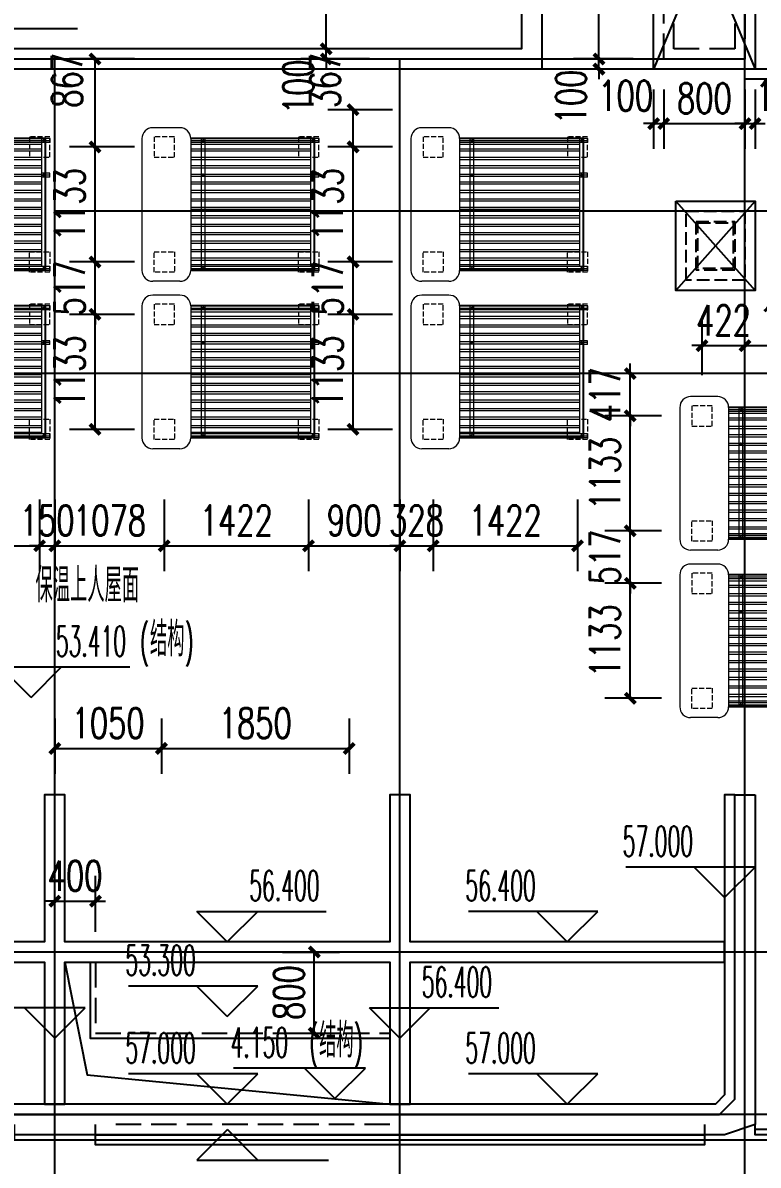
# Model space of a CAD drawing. Extents: x -59851 to 653804, y -249523 to 437614.
# Drawn here: x -14306 to -7061, y -230694 to -219438 of the extents above; entities that cross this region are included whole.
import ezdxf

# ---------------------------------------------------------------- set-up
doc = ezdxf.new("R2010")
doc.units = 0
doc.header["$LTSCALE"] = 1000
doc.header["$MEASUREMENT"] = 0
doc.linetypes.add('DASH', pattern=[0.35, 0.25, -0.1])
for name, color, linetype in [('A-ROOF', 7, 'Continuous'), ('A-外装饰线脚', 7, 'Continuous'), ('A-洞口', 105, 'Continuous'), ('A-烟气道', 105, 'Continuous'), ('A-第三道尺寸线', 105, 'Continuous'), ('DIM_ELEV', 3, 'Continuous'), ('DOTE', 16, 'Continuous'), ('PUB_TEXT', 7, 'Continuous'), ('ys', 154, 'Continuous'), ('太阳能', 252, 'Continuous')]:
    doc.layers.add(name, color=color, linetype=linetype)
doc.styles.add('_TCH_DIM', font='SIMPLEX.shx', dxfattribs={"width": 0.7, "bigfont": 'GBCBIG.shx'})
doc.styles.add('_TCH_DIM_T3', font='SIMPLEX.shx', dxfattribs={"width": 0.705882, "bigfont": 'GBCBIG.shx'})
doc.styles.get("Standard").update_dxf_attribs({"font": 'gbenor.shx', "width": 0.7, "bigfont": 'gbcbig.shx'})
doc.dimstyles.new('_TCH_ARCH&&100', dxfattribs={"dimtxt": 297.5, "dimasz": 100, "dimexe": 250, "dimexo": 300, "dimgap": 100, "dimtad": 1, "dimdec": 0, "dimzin": 0, "dimdsep": 46, "dimtxsty": '_TCH_DIM_T3', "dimblk": 'ARCHTICK', "dimcen": 0.09, "dimclrt": 7, "dimazin": 2, "dimtfac": 1, "dimtdec": 0, "dimtix": 1, "dimtmove": 2, "dimatfit": 3, "dimfxl": 0, "dimtolj": 1, "dimtzin": 0, "dimarcsym": 0})

# ---------------------------------------------------------------- blocks, each defined once
blk = doc.blocks.new('18roof0330')
blk.add_lwpolyline([(-13314, -103102), (-10214, -103102), (-10214, -104502), (-10014, -104502), (-10014, -103102), (-6814, -103102), (-6814, -104502), (-6614, -104502), (-6614, -103102), (-3514, -103102), (-3514, -102902), (-6614, -102902), (-6614, -101452), (-6814, -101452), (-6814, -102902), (-10014, -102902), (-10014, -101452), (-10214, -101452), (-10214, -102902), (-13314, -102902)])
at = {"layer": 'A-ROOF'}
for points in [[(-5514, -82802), (1586, -82802), (1586, -90102), (2686, -90102), (2686, -93402), (-214, -93402), (-214, -94302), (3986, -94302), (3986, -104702), (986, -104702), (986, -104802), (-3214, -104802), (-3214, -104702)], [(-5514, -82852), (1536, -82852), (1536, -90152), (2636, -90152), (2636, -93352), (-264, -93352), (-264, -94352), (3936, -94352), (3936, -104652), (936, -104652), (936, -104752), (-3214, -104752)], [(-5514, -83002), (1386, -83002), (1386, -90302), (2486, -90302), (2486, -93202), (-414, -93202), (-414, -94502), (3786, -94502), (3786, -104502), (786, -104502), (786, -104602), (-3214, -104602)], [(-17814, -90202), (-17814, -90102), (-5314, -90102), (-5314, -94302), (-16014, -94302), (-16014, -97402), (-17814, -97402), (-17814, -93702)], [(-17614, -90302), (-5514, -90302), (-5514, -94102), (-15614, -94102), (-15614, -93902), (-16214, -93902), (-16214, -97202), (-17614, -97202), (-17614, -93702)], [(-3214, -101452), (-3214, -104702), (-3514, -104802), (-13314, -104802), (-13614, -104702), (-13614, -101452), (-13414, -101452), (-13414, -104452), (-13264, -104602), (-3564, -104602), (-3414, -104452), (-3414, -101452), (-3214, -101452)], [(-3414, -101452), (-3514, -101452), (-3514, -104410), (-3605, -104502), (-13222, -104502), (-13314, -104410), (-13314, -101452), (-13414, -101452)], [(-9764, -103102), (-9764, -103852), (-6814, -103852)]]:
    blk.add_lwpolyline(points, dxfattribs=at)
at = {"layer": 'A-ROOF', "linetype": 'DASH'}
blk.add_lwpolyline([(-9714, -103102), (-9714, -103802), (-6814, -103802)], dxfattribs=at)
at = {"layer": 'A-洞口'}
blk.add_lwpolyline([(-10014, -103102), (-9794, -104212), (-6814, -104502)], dxfattribs=at)
at = {"layer": 'A-烟气道'}
blk.add_lwpolyline([(-3994, -95602), (-3214, -95602), (-3214, -96482), (-3994, -96482)], close=True, dxfattribs=at)
for points in [[(-3994, -95602), (-3214, -96482)], [(-3214, -95602), (-3994, -96482)]]:
    blk.add_lwpolyline(points, dxfattribs=at)
at = {"layer": 'A-烟气道', "linetype": 'DASH', "ltscale": 0.5}
for points in [[(-3894, -95702), (-3314, -95702), (-3314, -96382), (-3894, -96382)], [(-3794, -95802), (-3414, -95802), (-3414, -96282), (-3794, -96282)], [(-3779, -95817), (-3429, -95817), (-3429, -96267), (-3779, -96267)]]:
    blk.add_lwpolyline(points, close=True, dxfattribs=at)
at = {"layer": 'DIM_ELEV'}
for p, q in [((-11164, -93902), (-9890, -93902)), ((-10348, -100493), (-10648, -100193)), ((-10648, -100193), (-9374, -100193)), ((-10348, -100493), (-10048, -100193)), ((-3214, -102164), (-4488, -102164)), ((-3514, -102464), (-3814, -102164)), ((-3514, -102464), (-3214, -102164)), ((-8414, -102902), (-8714, -102602)), ((-8714, -102602), (-7440, -102602)), ((-8414, -102902), (-8114, -102602)), ((-4764, -102602), (-6038, -102602)), ((-5064, -102902), (-5364, -102602)), ((-5064, -102902), (-4764, -102602)), ((-8114, -103337), (-9388, -103337)), ((-8414, -103637), (-8714, -103337)), ((-8414, -103637), (-8114, -103337)), ((-9814, -103551), (-11088, -103551)), ((-10114, -103851), (-10414, -103551)), ((-10114, -103851), (-9814, -103551)), ((-6714, -103851), (-7014, -103551)), ((-7014, -103551), (-5740, -103551)), ((-6714, -103851), (-6414, -103551)), ((-8114, -104202), (-9388, -104202)), ((-8414, -104502), (-8714, -104202)), ((-8414, -104502), (-8114, -104202)), ((-4764, -104202), (-6038, -104202)), ((-5064, -104502), (-5364, -104202)), ((-5064, -104502), (-4764, -104202))]:
    blk.add_line(p, q, dxfattribs=at)
at = {"layer": 'PUB_TEXT', "width": 0.7}
blk.add_text('保温上人屋面', height=337.6, dxfattribs=at).set_placement((-10304, -99556))
at = {"layer": 'PUB_TEXT', "style": '_TCH_DIM'}
for s, height, width, p in [('结构', 337.6, 0.7, (-9176, -100088)), ('53.410', 297.5, 0.494118, (-10104, -100088)), ('(', 298, 0.494118, (-9274, -100088)), (')', 298, 0.494118, (-8832, -100088)), ('57.000', 297.5, 0.494118, (-4518, -102059)), ('56.400', 297.5, 0.494118, (-8198, -102497)), ('56.400', 297.5, 0.494118, (-6068, -102497)), ('53.300', 297.5, 0.494118, (-9418, -103232)), ('56.400', 297.5, 0.494118, (-6498, -103446)), ('57.000', 297.5, 0.494118, (-9418, -104097)), ('57.000', 297.5, 0.494118, (-6068, -104097))]:
    blk.add_text(s, height=height, dxfattribs=dict(at, width=width)).set_placement(p)
blk = doc.blocks.new('hexintongroof0330')
blk.add_lwpolyline([(-4214, -151302), (-3214, -151302), (-3214, -153702), (-4214, -153702)], close=True)
at = {"linetype": 'DASH'}
for points in [[(-4114, -151402), (-3314, -151402), (-3314, -153602), (-4114, -153602)], [(-4014, -151502), (-3414, -151502), (-3414, -153502), (-4014, -153502)]]:
    blk.add_lwpolyline(points, close=True, dxfattribs=at)
at = {"layer": 'ys'}
for points in [[(-3214, -151302), (-4214, -153702)], [(-4214, -151302), (-3214, -153702)]]:
    blk.add_lwpolyline(points, dxfattribs=at)
blk = doc.blocks.new('roofzhouxian')
at = {"layer": 'DOTE'}
for p, q in [((-7192, -309503), (-7192, -289795)), ((-7192, -295195), (-49367, -295195)), ((-13992, -309503), (-13992, -295195)), ((-10592, -309503), (-10592, -295195)), ((11694, -295295), (-49367, -295295)), ((11694, -295395), (-7192, -295395)), ((11694, -296695), (-13992, -296695)), ((11694, -298295), (-49367, -298295)), ((11694, -303995), (-49367, -303995)), ((11694, -305595), (-49367, -305595))]:
    blk.add_line(p, q, dxfattribs=at)
blk = doc.blocks.new('A$C325959D2')
at = {"layer": '太阳能', "lineweight": 9}
for p, q in [((1673, 1742), (374, 1742)), ((267, 1368), (267, 1635)), ((1780, 1368), (1780, 1635)), ((1673, 1261), (374, 1261)), ((374, 0), (374, 1261)), ((394, 1261), (394, 0)), ((413, 0), (413, 1261)), ((431, 1261), (431, 78)), ((476, 1261), (476, 78)), ((497, 1261), (497, 78)), ((559, 1261), (559, 78)), ((580, 1261), (580, 78)), ((642, 1261), (642, 78)), ((664, 1261), (664, 78)), ((726, 1261), (726, 78)), ((747, 1261), (747, 78)), ((809, 1261), (809, 78)), ((830, 1261), (830, 78)), ((892, 1261), (892, 78)), ((914, 1261), (914, 78)), ((976, 1261), (976, 78)), ((997, 1261), (997, 78)), ((1059, 1261), (1059, 78)), ((1080, 1261), (1080, 78)), ((1142, 1261), (1142, 78)), ((1164, 1261), (1164, 78)), ((1226, 1261), (1226, 78)), ((1247, 1261), (1247, 78)), ((1301, 1261), (1301, 78)), ((1322, 1261), (1322, 78)), ((1384, 1261), (1384, 78)), ((1406, 1261), (1406, 78)), ((1467, 1261), (1467, 78)), ((1489, 1261), (1489, 78)), ((1551, 1261), (1551, 78)), ((1572, 1261), (1572, 78)), ((1616, 1261), (1616, 78)), ((1634, 0), (1634, 1261)), ((1653, 1261), (1653, 0)), ((1673, 0), (1673, 1261)), ((374, 1156), (1673, 1156)), ((379, 1139), (409, 1139)), ((1297, 1139), (1327, 1139)), ((1668, 1139), (1638, 1139)), ((374, 1120), (1673, 1120)), ((374, 0), (413, 0)), ((379, 59), (409, 59)), ((413, 78), (1673, 78)), ((413, 42), (1673, 42)), ((1292, 0), (1292, 78)), ((1292, 0), (1331, 0)), ((1297, 59), (1327, 59)), ((1312, 0), (1312, 78)), ((1331, 0), (1331, 78)), ((1673, 0), (1634, 0)), ((1668, 59), (1638, 59))]:
    blk.add_line(p, q, dxfattribs=at)
at = {"layer": '太阳能'}
for p, q in [((374, 42), (374, 1261)), ((1673, 42), (1673, 1261)), ((374, 42), (1673, 42))]:
    blk.add_line(p, q, dxfattribs=at)
at = {"layer": '太阳能', "color": 9, "linetype": 'DASH', "lineweight": 9, "ltscale": 0.2}
for points in [[(557, 1422), (357, 1422), (357, 1622), (557, 1622)], [(1490, 1422), (1690, 1422), (1690, 1622), (1490, 1622)], [(557, 0), (357, 0), (357, 200), (557, 200)], [(1490, 0), (1690, 0), (1690, 200), (1490, 200)]]:
    blk.add_lwpolyline(points, close=True, dxfattribs=at)
at = {"layer": '太阳能', "lineweight": 9}
for centre in [(394, 1139), (1312, 1139), (1653, 1139), (394, 59), (1312, 59), (1653, 59)]:
    blk.add_circle(centre, 8.68, dxfattribs=at)
for centre, start, end in [((374, 1635), 90, 180), ((1673, 1635), 360, 90), ((374, 1368), 180, 270), ((1673, 1368), 270, 360)]:
    blk.add_arc(centre, 107, start, end, dxfattribs=at)
blk = doc.blocks.new('_ArchTick')
at = {"color": 0, "linetype": 'ByBlock', "const_width": 0.4}
blk.add_lwpolyline([(-0.5, -0.5), (0.5, 0.5)], dxfattribs=at)
blk = doc.blocks.new('*D1082')
at = {"layer": 'A-第三道尺寸线', "color": 0, "lineweight": -2, "transparency": 16777216}
for p, q in [((-13206, -219794), (-13845, -219794)), ((-13595, -220661), (-13595, -219794)), ((-13206, -220661), (-13845, -220661))]:
    blk.add_line(p, q, dxfattribs=at)
at = {"layer": 'Defpoints', "color": 0, "transparency": 16777216}
for p in [(-13595, -219794), (-12906, -219794), (-12906, -220661)]:
    blk.add_point(p, dxfattribs=at)
at = {"layer": 'A-第三道尺寸线', "color": 0, "lineweight": -2, "transparency": 16777216, "xscale": 100, "yscale": 100, "zscale": 100}
for p, rotation in [((-13595, -219794), 90), ((-13595, -220661), 270)]:
    blk.add_blockref('_ArchTick', p, dxfattribs=dict(at, rotation=rotation))
at = {"layer": 'A-第三道尺寸线', "color": 7, "transparency": 16777216, "insert": (-13870, -220005), "char_height": 297.5, "attachment_point": 5, "rotation": 90, "style": '_TCH_DIM_T3'}
blk.add_mtext('\\A1;867', dxfattribs=at)
blk = doc.blocks.new('*D1083')
at = {"layer": 'A-第三道尺寸线', "color": 0, "lineweight": -2, "transparency": 16777216}
for p, q in [((-13206, -220661), (-13845, -220661)), ((-13595, -221794), (-13595, -220661)), ((-13206, -221794), (-13845, -221794))]:
    blk.add_line(p, q, dxfattribs=at)
at = {"layer": 'Defpoints', "color": 0, "transparency": 16777216}
for p in [(-13595, -220661), (-12906, -220661), (-12906, -221794)]:
    blk.add_point(p, dxfattribs=at)
at = {"layer": 'A-第三道尺寸线', "color": 0, "lineweight": -2, "transparency": 16777216, "xscale": 100, "yscale": 100, "zscale": 100}
for p, rotation in [((-13595, -220661), 90), ((-13595, -221794), 270)]:
    blk.add_blockref('_ArchTick', p, dxfattribs=dict(at, rotation=rotation))
at = {"layer": 'A-第三道尺寸线', "color": 7, "transparency": 16777216, "insert": (-13844, -221228), "char_height": 297.5, "attachment_point": 5, "rotation": 90, "style": '_TCH_DIM_T3'}
blk.add_mtext('\\A1;1133', dxfattribs=at)
blk = doc.blocks.new('*D1084')
at = {"layer": 'A-第三道尺寸线', "color": 0, "lineweight": -2, "transparency": 16777216}
for p, q in [((-13595, -221794), (-13595, -221694)), ((-13206, -221794), (-13845, -221794)), ((-13595, -222311), (-13595, -221794)), ((-13206, -222311), (-13845, -222311)), ((-13595, -222311), (-13595, -222411))]:
    blk.add_line(p, q, dxfattribs=at)
at = {"layer": 'Defpoints', "color": 0, "transparency": 16777216}
for p in [(-13595, -221794), (-12906, -221794), (-12906, -222311)]:
    blk.add_point(p, dxfattribs=at)
at = {"layer": 'A-第三道尺寸线', "color": 0, "lineweight": -2, "transparency": 16777216, "xscale": 100, "yscale": 100, "zscale": 100}
for p, rotation in [((-13595, -221794), 270), ((-13595, -222311), 90)]:
    blk.add_blockref('_ArchTick', p, dxfattribs=dict(at, rotation=rotation))
at = {"layer": 'A-第三道尺寸线', "color": 7, "transparency": 16777216, "insert": (-13844, -222053), "char_height": 297.5, "attachment_point": 5, "rotation": 90, "style": '_TCH_DIM_T3'}
blk.add_mtext('\\A1;517', dxfattribs=at)
blk = doc.blocks.new('*D1085')
at = {"layer": 'A-第三道尺寸线', "color": 0, "lineweight": -2, "transparency": 16777216}
for p, q in [((-13206, -222311), (-13845, -222311)), ((-13595, -223444), (-13595, -222311)), ((-13206, -223444), (-13845, -223444))]:
    blk.add_line(p, q, dxfattribs=at)
at = {"layer": 'Defpoints', "color": 0, "transparency": 16777216}
for p in [(-13595, -222311), (-12906, -222311), (-12906, -223444)]:
    blk.add_point(p, dxfattribs=at)
at = {"layer": 'A-第三道尺寸线', "color": 0, "lineweight": -2, "transparency": 16777216, "xscale": 100, "yscale": 100, "zscale": 100}
for p, rotation in [((-13595, -222311), 90), ((-13595, -223444), 270)]:
    blk.add_blockref('_ArchTick', p, dxfattribs=dict(at, rotation=rotation))
at = {"layer": 'A-第三道尺寸线', "color": 7, "transparency": 16777216, "insert": (-13844, -222878), "char_height": 297.5, "attachment_point": 5, "rotation": 90, "style": '_TCH_DIM_T3'}
blk.add_mtext('\\A1;1133', dxfattribs=at)
blk = doc.blocks.new('*D1086')
at = {"layer": 'A-第三道尺寸线', "color": 0, "lineweight": -2, "transparency": 16777216}
for p, q in [((-10263, -224136), (-10263, -224841)), ((-8841, -224136), (-8841, -224841)), ((-10263, -224591), (-8841, -224591))]:
    blk.add_line(p, q, dxfattribs=at)
at = {"layer": 'Defpoints', "color": 0, "transparency": 16777216}
for p in [(-10263, -223836), (-8841, -223836), (-8841, -224591)]:
    blk.add_point(p, dxfattribs=at)
at = {"layer": 'A-第三道尺寸线', "color": 0, "lineweight": -2, "transparency": 16777216, "xscale": 100, "yscale": 100, "zscale": 100, "rotation": 180}
blk.add_blockref('_ArchTick', (-10263, -224591), dxfattribs=at)
at = {"layer": 'A-第三道尺寸线', "color": 0, "lineweight": -2, "transparency": 16777216, "xscale": 100, "yscale": 100, "zscale": 100}
blk.add_blockref('_ArchTick', (-8841, -224591), dxfattribs=at)
at = {"layer": 'A-第三道尺寸线', "color": 7, "transparency": 16777216, "insert": (-9552, -224342), "char_height": 297.5, "attachment_point": 5, "style": '_TCH_DIM_T3'}
blk.add_mtext('\\A1;1422', dxfattribs=at)
blk = doc.blocks.new('*D1087')
at = {"layer": 'A-第三道尺寸线', "color": 0, "lineweight": -2, "transparency": 16777216}
for p, q in [((-10591, -224136), (-10591, -224841)), ((-10263, -224136), (-10263, -224841)), ((-10591, -224591), (-10691, -224591)), ((-10591, -224591), (-10263, -224591)), ((-10263, -224591), (-10163, -224591))]:
    blk.add_line(p, q, dxfattribs=at)
at = {"layer": 'Defpoints', "color": 0, "transparency": 16777216}
for p in [(-10591, -223836), (-10263, -223836), (-10263, -224591)]:
    blk.add_point(p, dxfattribs=at)
at = {"layer": 'A-第三道尺寸线', "color": 0, "lineweight": -2, "transparency": 16777216, "xscale": 100, "yscale": 100, "zscale": 100}
blk.add_blockref('_ArchTick', (-10591, -224591), dxfattribs=at)
at = {"layer": 'A-第三道尺寸线', "color": 0, "lineweight": -2, "transparency": 16777216, "xscale": 100, "yscale": 100, "zscale": 100, "rotation": 180}
blk.add_blockref('_ArchTick', (-10263, -224591), dxfattribs=at)
at = {"layer": 'A-第三道尺寸线', "color": 7, "transparency": 16777216, "insert": (-10427, -224342), "char_height": 297.5, "attachment_point": 5, "style": '_TCH_DIM_T3'}
blk.add_mtext('\\A1;328', dxfattribs=at)
blk = doc.blocks.new('*D1088')
at = {"layer": 'A-第三道尺寸线', "color": 0, "lineweight": -2, "transparency": 16777216}
for p, q in [((-11491, -224136), (-11491, -224841)), ((-10591, -224136), (-10591, -224841)), ((-11491, -224591), (-10591, -224591))]:
    blk.add_line(p, q, dxfattribs=at)
at = {"layer": 'Defpoints', "color": 0, "transparency": 16777216}
for p in [(-11491, -223836), (-10591, -223836), (-10591, -224591)]:
    blk.add_point(p, dxfattribs=at)
at = {"layer": 'A-第三道尺寸线', "color": 0, "lineweight": -2, "transparency": 16777216, "xscale": 100, "yscale": 100, "zscale": 100, "rotation": 180}
blk.add_blockref('_ArchTick', (-11491, -224591), dxfattribs=at)
at = {"layer": 'A-第三道尺寸线', "color": 0, "lineweight": -2, "transparency": 16777216, "xscale": 100, "yscale": 100, "zscale": 100}
blk.add_blockref('_ArchTick', (-10591, -224591), dxfattribs=at)
at = {"layer": 'A-第三道尺寸线', "color": 7, "transparency": 16777216, "insert": (-11041, -224342), "char_height": 297.5, "attachment_point": 5, "style": '_TCH_DIM_T3'}
blk.add_mtext('\\A1;900', dxfattribs=at)
blk = doc.blocks.new('*D1089')
at = {"layer": 'A-第三道尺寸线', "color": 0, "lineweight": -2, "transparency": 16777216}
for p, q in [((-12913, -224136), (-12913, -224841)), ((-11491, -224136), (-11491, -224841)), ((-12913, -224591), (-11491, -224591))]:
    blk.add_line(p, q, dxfattribs=at)
at = {"layer": 'Defpoints', "color": 0, "transparency": 16777216}
for p in [(-12913, -223836), (-11491, -223836), (-11491, -224591)]:
    blk.add_point(p, dxfattribs=at)
at = {"layer": 'A-第三道尺寸线', "color": 0, "lineweight": -2, "transparency": 16777216, "xscale": 100, "yscale": 100, "zscale": 100, "rotation": 180}
blk.add_blockref('_ArchTick', (-12913, -224591), dxfattribs=at)
at = {"layer": 'A-第三道尺寸线', "color": 0, "lineweight": -2, "transparency": 16777216, "xscale": 100, "yscale": 100, "zscale": 100}
blk.add_blockref('_ArchTick', (-11491, -224591), dxfattribs=at)
at = {"layer": 'A-第三道尺寸线', "color": 7, "transparency": 16777216, "insert": (-12202, -224342), "char_height": 297.5, "attachment_point": 5, "style": '_TCH_DIM_T3'}
blk.add_mtext('\\A1;1422', dxfattribs=at)
blk = doc.blocks.new('*D1090')
at = {"layer": 'A-第三道尺寸线', "color": 0, "lineweight": -2, "transparency": 16777216}
for p, q in [((-13991, -224136), (-13991, -224841)), ((-12913, -224136), (-12913, -224841)), ((-13991, -224591), (-12913, -224591))]:
    blk.add_line(p, q, dxfattribs=at)
at = {"layer": 'Defpoints', "color": 0, "transparency": 16777216}
for p in [(-13991, -223836), (-12913, -223836), (-12913, -224591)]:
    blk.add_point(p, dxfattribs=at)
at = {"layer": 'A-第三道尺寸线', "color": 0, "lineweight": -2, "transparency": 16777216, "xscale": 100, "yscale": 100, "zscale": 100, "rotation": 180}
blk.add_blockref('_ArchTick', (-13991, -224591), dxfattribs=at)
at = {"layer": 'A-第三道尺寸线', "color": 0, "lineweight": -2, "transparency": 16777216, "xscale": 100, "yscale": 100, "zscale": 100}
blk.add_blockref('_ArchTick', (-12913, -224591), dxfattribs=at)
at = {"layer": 'A-第三道尺寸线', "color": 7, "transparency": 16777216, "insert": (-13452, -224342), "char_height": 297.5, "attachment_point": 5, "style": '_TCH_DIM_T3'}
blk.add_mtext('\\A1;1078', dxfattribs=at)
blk = doc.blocks.new('*D1091')
at = {"layer": 'A-第三道尺寸线', "color": 0, "lineweight": -2, "transparency": 16777216}
for p, q in [((-14141, -224136), (-14141, -224841)), ((-13991, -224136), (-13991, -224841)), ((-14141, -224591), (-14241, -224591)), ((-14141, -224591), (-13991, -224591)), ((-13991, -224591), (-13891, -224591))]:
    blk.add_line(p, q, dxfattribs=at)
at = {"layer": 'Defpoints', "color": 0, "transparency": 16777216}
for p in [(-14141, -223836), (-13991, -223836), (-13991, -224591)]:
    blk.add_point(p, dxfattribs=at)
at = {"layer": 'A-第三道尺寸线', "color": 0, "lineweight": -2, "transparency": 16777216, "xscale": 100, "yscale": 100, "zscale": 100}
blk.add_blockref('_ArchTick', (-14141, -224591), dxfattribs=at)
at = {"layer": 'A-第三道尺寸线', "color": 0, "lineweight": -2, "transparency": 16777216, "xscale": 100, "yscale": 100, "zscale": 100, "rotation": 180}
blk.add_blockref('_ArchTick', (-13991, -224591), dxfattribs=at)
at = {"layer": 'A-第三道尺寸线', "color": 7, "transparency": 16777216, "insert": (-14066, -224342), "char_height": 297.5, "attachment_point": 5, "style": '_TCH_DIM_T3'}
blk.add_mtext('\\A1;150', dxfattribs=at)
blk = doc.blocks.new('*D1092')
at = {"layer": 'A-第三道尺寸线', "color": 0, "lineweight": -2, "transparency": 16777216}
for p, q in [((-15563, -224136), (-15563, -224841)), ((-14141, -224136), (-14141, -224841)), ((-15563, -224591), (-14141, -224591))]:
    blk.add_line(p, q, dxfattribs=at)
at = {"layer": 'Defpoints', "color": 0, "transparency": 16777216}
for p in [(-15563, -223836), (-14141, -223836), (-14141, -224591)]:
    blk.add_point(p, dxfattribs=at)
at = {"layer": 'A-第三道尺寸线', "color": 0, "lineweight": -2, "transparency": 16777216, "xscale": 100, "yscale": 100, "zscale": 100, "rotation": 180}
blk.add_blockref('_ArchTick', (-15563, -224591), dxfattribs=at)
at = {"layer": 'A-第三道尺寸线', "color": 0, "lineweight": -2, "transparency": 16777216, "xscale": 100, "yscale": 100, "zscale": 100}
blk.add_blockref('_ArchTick', (-14141, -224591), dxfattribs=at)
at = {"layer": 'A-第三道尺寸线', "color": 7, "transparency": 16777216, "insert": (-14852, -224342), "char_height": 297.5, "attachment_point": 5, "style": '_TCH_DIM_T3'}
blk.add_mtext('\\A1;1422', dxfattribs=at)
blk = doc.blocks.new('*D1095')
at = {"layer": 'A-第三道尺寸线', "color": 0, "lineweight": -2, "transparency": 16777216}
for p, q in [((-10663, -220294), (-11302, -220294)), ((-11052, -220661), (-11052, -220294)), ((-10663, -220661), (-11302, -220661))]:
    blk.add_line(p, q, dxfattribs=at)
at = {"layer": 'Defpoints', "color": 0, "transparency": 16777216}
for p in [(-11052, -220294), (-10363, -220294), (-10363, -220661)]:
    blk.add_point(p, dxfattribs=at)
at = {"layer": 'A-第三道尺寸线', "color": 0, "lineweight": -2, "transparency": 16777216, "xscale": 100, "yscale": 100, "zscale": 100}
for p, rotation in [((-11052, -220294), 90), ((-11052, -220661), 270)]:
    blk.add_blockref('_ArchTick', p, dxfattribs=dict(at, rotation=rotation))
at = {"layer": 'A-第三道尺寸线', "color": 7, "transparency": 16777216, "insert": (-11327, -220005), "char_height": 297.5, "attachment_point": 5, "rotation": 90, "style": '_TCH_DIM_T3'}
blk.add_mtext('\\A1;367', dxfattribs=at)
blk = doc.blocks.new('*D1096')
at = {"layer": 'A-第三道尺寸线', "color": 0, "lineweight": -2, "transparency": 16777216}
for p, q in [((-10663, -220661), (-11302, -220661)), ((-11052, -221794), (-11052, -220661)), ((-10663, -221794), (-11302, -221794))]:
    blk.add_line(p, q, dxfattribs=at)
at = {"layer": 'Defpoints', "color": 0, "transparency": 16777216}
for p in [(-11052, -220661), (-10363, -220661), (-10363, -221794)]:
    blk.add_point(p, dxfattribs=at)
at = {"layer": 'A-第三道尺寸线', "color": 0, "lineweight": -2, "transparency": 16777216, "xscale": 100, "yscale": 100, "zscale": 100}
for p, rotation in [((-11052, -220661), 90), ((-11052, -221794), 270)]:
    blk.add_blockref('_ArchTick', p, dxfattribs=dict(at, rotation=rotation))
at = {"layer": 'A-第三道尺寸线', "color": 7, "transparency": 16777216, "insert": (-11301, -221228), "char_height": 297.5, "attachment_point": 5, "rotation": 90, "style": '_TCH_DIM_T3'}
blk.add_mtext('\\A1;1133', dxfattribs=at)
blk = doc.blocks.new('*D1097')
at = {"layer": 'A-第三道尺寸线', "color": 0, "lineweight": -2, "transparency": 16777216}
for p, q in [((-11052, -221794), (-11052, -221694)), ((-10663, -221794), (-11302, -221794)), ((-11052, -222311), (-11052, -221794)), ((-10663, -222311), (-11302, -222311)), ((-11052, -222311), (-11052, -222411))]:
    blk.add_line(p, q, dxfattribs=at)
at = {"layer": 'Defpoints', "color": 0, "transparency": 16777216}
for p in [(-11052, -221794), (-10363, -221794), (-10363, -222311)]:
    blk.add_point(p, dxfattribs=at)
at = {"layer": 'A-第三道尺寸线', "color": 0, "lineweight": -2, "transparency": 16777216, "xscale": 100, "yscale": 100, "zscale": 100}
for p, rotation in [((-11052, -221794), 270), ((-11052, -222311), 90)]:
    blk.add_blockref('_ArchTick', p, dxfattribs=dict(at, rotation=rotation))
at = {"layer": 'A-第三道尺寸线', "color": 7, "transparency": 16777216, "insert": (-11301, -222053), "char_height": 297.5, "attachment_point": 5, "rotation": 90, "style": '_TCH_DIM_T3'}
blk.add_mtext('\\A1;517', dxfattribs=at)
blk = doc.blocks.new('*D1098')
at = {"layer": 'A-第三道尺寸线', "color": 0, "lineweight": -2, "transparency": 16777216}
for p, q in [((-10663, -222311), (-11302, -222311)), ((-11052, -223444), (-11052, -222311)), ((-10663, -223444), (-11302, -223444))]:
    blk.add_line(p, q, dxfattribs=at)
at = {"layer": 'Defpoints', "color": 0, "transparency": 16777216}
for p in [(-11052, -222311), (-10363, -222311), (-10363, -223444)]:
    blk.add_point(p, dxfattribs=at)
at = {"layer": 'A-第三道尺寸线', "color": 0, "lineweight": -2, "transparency": 16777216, "xscale": 100, "yscale": 100, "zscale": 100}
for p, rotation in [((-11052, -222311), 90), ((-11052, -223444), 270)]:
    blk.add_blockref('_ArchTick', p, dxfattribs=dict(at, rotation=rotation))
at = {"layer": 'A-第三道尺寸线', "color": 7, "transparency": 16777216, "insert": (-11301, -222878), "char_height": 297.5, "attachment_point": 5, "rotation": 90, "style": '_TCH_DIM_T3'}
blk.add_mtext('\\A1;1133', dxfattribs=at)
blk = doc.blocks.new('*D1099')
at = {"layer": 'A-第三道尺寸线', "color": 0, "lineweight": -2, "transparency": 16777216}
for p, q in [((-8013, -224961), (-8571, -224961)), ((-8321, -226094), (-8321, -224961)), ((-8013, -226094), (-8571, -226094))]:
    blk.add_line(p, q, dxfattribs=at)
at = {"layer": 'Defpoints', "color": 0, "transparency": 16777216}
for p in [(-8321, -224961), (-7713, -224961), (-7713, -226094)]:
    blk.add_point(p, dxfattribs=at)
at = {"layer": 'A-第三道尺寸线', "color": 0, "lineweight": -2, "transparency": 16777216, "xscale": 100, "yscale": 100, "zscale": 100}
for p, rotation in [((-8321, -224961), 90), ((-8321, -226094), 270)]:
    blk.add_blockref('_ArchTick', p, dxfattribs=dict(at, rotation=rotation))
at = {"layer": 'A-第三道尺寸线', "color": 7, "transparency": 16777216, "insert": (-8570, -225528), "char_height": 297.5, "attachment_point": 5, "rotation": 90, "style": '_TCH_DIM_T3'}
blk.add_mtext('\\A1;1133', dxfattribs=at)
blk = doc.blocks.new('*D1100')
at = {"layer": 'A-第三道尺寸线', "color": 0, "lineweight": -2, "transparency": 16777216}
for p, q in [((-8013, -224444), (-8571, -224444)), ((-8321, -224444), (-8321, -224344)), ((-8321, -224961), (-8321, -224444)), ((-8013, -224961), (-8571, -224961)), ((-8321, -224961), (-8321, -225061))]:
    blk.add_line(p, q, dxfattribs=at)
at = {"layer": 'Defpoints', "color": 0, "transparency": 16777216}
for p in [(-8321, -224444), (-7713, -224444), (-7713, -224961)]:
    blk.add_point(p, dxfattribs=at)
at = {"layer": 'A-第三道尺寸线', "color": 0, "lineweight": -2, "transparency": 16777216, "xscale": 100, "yscale": 100, "zscale": 100}
for p, rotation in [((-8321, -224444), 270), ((-8321, -224961), 90)]:
    blk.add_blockref('_ArchTick', p, dxfattribs=dict(at, rotation=rotation))
at = {"layer": 'A-第三道尺寸线', "color": 7, "transparency": 16777216, "insert": (-8570, -224703), "char_height": 297.5, "attachment_point": 5, "rotation": 90, "style": '_TCH_DIM_T3'}
blk.add_mtext('\\A1;517', dxfattribs=at)
blk = doc.blocks.new('*D1101')
at = {"layer": 'A-第三道尺寸线', "color": 0, "lineweight": -2, "transparency": 16777216}
for p, q in [((-8013, -223311), (-8571, -223311)), ((-8321, -224444), (-8321, -223311)), ((-8013, -224444), (-8571, -224444))]:
    blk.add_line(p, q, dxfattribs=at)
at = {"layer": 'Defpoints', "color": 0, "transparency": 16777216}
for p in [(-8321, -223311), (-7713, -223311), (-7713, -224444)]:
    blk.add_point(p, dxfattribs=at)
at = {"layer": 'A-第三道尺寸线', "color": 0, "lineweight": -2, "transparency": 16777216, "xscale": 100, "yscale": 100, "zscale": 100}
for p, rotation in [((-8321, -223311), 90), ((-8321, -224444), 270)]:
    blk.add_blockref('_ArchTick', p, dxfattribs=dict(at, rotation=rotation))
at = {"layer": 'A-第三道尺寸线', "color": 7, "transparency": 16777216, "insert": (-8570, -223878), "char_height": 297.5, "attachment_point": 5, "rotation": 90, "style": '_TCH_DIM_T3'}
blk.add_mtext('\\A1;1133', dxfattribs=at)
blk = doc.blocks.new('*D1102')
at = {"layer": 'A-第三道尺寸线', "color": 0, "lineweight": -2, "transparency": 16777216}
for p, q in [((-8321, -222894), (-8321, -222794)), ((-8013, -222894), (-8571, -222894)), ((-8321, -223311), (-8321, -222894)), ((-8013, -223311), (-8571, -223311)), ((-8321, -223311), (-8321, -223411))]:
    blk.add_line(p, q, dxfattribs=at)
at = {"layer": 'Defpoints', "color": 0, "transparency": 16777216}
for p in [(-8321, -222894), (-7713, -222894), (-7713, -223311)]:
    blk.add_point(p, dxfattribs=at)
at = {"layer": 'A-第三道尺寸线', "color": 0, "lineweight": -2, "transparency": 16777216, "xscale": 100, "yscale": 100, "zscale": 100}
for p, rotation in [((-8321, -222894), 270), ((-8321, -223311), 90)]:
    blk.add_blockref('_ArchTick', p, dxfattribs=dict(at, rotation=rotation))
at = {"layer": 'A-第三道尺寸线', "color": 7, "transparency": 16777216, "insert": (-8570, -223103), "char_height": 297.5, "attachment_point": 5, "rotation": 90, "style": '_TCH_DIM_T3'}
blk.add_mtext('\\A1;417', dxfattribs=at)
blk = doc.blocks.new('*D1103')
at = {"layer": 'A-第三道尺寸线', "color": 0, "lineweight": -2, "transparency": 16777216}
for p, q in [((-7613, -222911), (-7613, -222369)), ((-7191, -222911), (-7191, -222369)), ((-7613, -222619), (-7713, -222619)), ((-7613, -222619), (-7191, -222619)), ((-7191, -222619), (-7091, -222619))]:
    blk.add_line(p, q, dxfattribs=at)
at = {"layer": 'Defpoints', "color": 0, "transparency": 16777216}
for p in [(-7191, -222619), (-7613, -223211), (-7191, -223211)]:
    blk.add_point(p, dxfattribs=at)
at = {"layer": 'A-第三道尺寸线', "color": 0, "lineweight": -2, "transparency": 16777216, "xscale": 100, "yscale": 100, "zscale": 100}
blk.add_blockref('_ArchTick', (-7613, -222619), dxfattribs=at)
at = {"layer": 'A-第三道尺寸线', "color": 0, "lineweight": -2, "transparency": 16777216, "xscale": 100, "yscale": 100, "zscale": 100, "rotation": 180}
blk.add_blockref('_ArchTick', (-7191, -222619), dxfattribs=at)
at = {"layer": 'A-第三道尺寸线', "color": 7, "transparency": 16777216, "insert": (-7402, -222370), "char_height": 297.5, "attachment_point": 5, "style": '_TCH_DIM_T3'}
blk.add_mtext('\\A1;422', dxfattribs=at)
blk = doc.blocks.new('*D1104')
at = {"layer": 'A-第三道尺寸线', "color": 0, "lineweight": -2, "transparency": 16777216}
for p, q in [((-7191, -222911), (-7191, -222369)), ((-6191, -222911), (-6191, -222369)), ((-7191, -222619), (-6191, -222619))]:
    blk.add_line(p, q, dxfattribs=at)
at = {"layer": 'Defpoints', "color": 0, "transparency": 16777216}
for p in [(-6191, -222619), (-7191, -223211), (-6191, -223211)]:
    blk.add_point(p, dxfattribs=at)
at = {"layer": 'A-第三道尺寸线', "color": 0, "lineweight": -2, "transparency": 16777216, "xscale": 100, "yscale": 100, "zscale": 100, "rotation": 180}
blk.add_blockref('_ArchTick', (-7191, -222619), dxfattribs=at)
at = {"layer": 'A-第三道尺寸线', "color": 0, "lineweight": -2, "transparency": 16777216, "xscale": 100, "yscale": 100, "zscale": 100}
blk.add_blockref('_ArchTick', (-6191, -222619), dxfattribs=at)
at = {"layer": 'A-第三道尺寸线', "color": 7, "transparency": 16777216, "insert": (-6691, -222370), "char_height": 297.5, "attachment_point": 5, "style": '_TCH_DIM_T3'}
blk.add_mtext('\\A1;1000', dxfattribs=at)
blk = doc.blocks.new('*D1273')
at = {"layer": 'A-第三道尺寸线', "color": 0, "lineweight": -2, "transparency": 16777216}
for p, q in [((-11317, -219694), (-11317, -219594)), ((-10891, -219694), (-11567, -219694)), ((-11317, -219794), (-11317, -219694)), ((-10891, -219794), (-11567, -219794)), ((-11317, -219794), (-11317, -219894))]:
    blk.add_line(p, q, dxfattribs=at)
at = {"layer": 'Defpoints', "color": 0, "transparency": 16777216}
for p in [(-11317, -219694), (-10591, -219694), (-10591, -219794)]:
    blk.add_point(p, dxfattribs=at)
at = {"layer": 'A-第三道尺寸线', "color": 0, "lineweight": -2, "transparency": 16777216, "xscale": 100, "yscale": 100, "zscale": 100}
for p, rotation in [((-11317, -219694), 270), ((-11317, -219794), 90)]:
    blk.add_blockref('_ArchTick', p, dxfattribs=dict(at, rotation=rotation))
at = {"layer": 'A-第三道尺寸线', "color": 7, "transparency": 16777216, "insert": (-11592, -220069), "char_height": 297.5, "attachment_point": 5, "rotation": 90, "style": '_TCH_DIM_T3'}
blk.add_mtext('\\A1;100', dxfattribs=at)
blk = doc.blocks.new('*D1274')
at = {"layer": 'A-第三道尺寸线', "color": 0, "lineweight": -2, "transparency": 16777216}
for p, q in [((-10891, -215894), (-11567, -215894)), ((-11317, -219694), (-11317, -215894)), ((-10891, -219694), (-11567, -219694))]:
    blk.add_line(p, q, dxfattribs=at)
at = {"layer": 'Defpoints', "color": 0, "transparency": 16777216}
for p in [(-11317, -215894), (-10591, -215894), (-10591, -219694)]:
    blk.add_point(p, dxfattribs=at)
at = {"layer": 'A-第三道尺寸线', "color": 0, "lineweight": -2, "transparency": 16777216, "xscale": 100, "yscale": 100, "zscale": 100}
for p, rotation in [((-11317, -215894), 90), ((-11317, -219694), 270)]:
    blk.add_blockref('_ArchTick', p, dxfattribs=dict(at, rotation=rotation))
at = {"layer": 'A-第三道尺寸线', "color": 7, "transparency": 16777216, "insert": (-11566, -217794), "char_height": 297.5, "attachment_point": 5, "rotation": 90, "style": '_TCH_DIM_T3'}
blk.add_mtext('\\A1;3800', dxfattribs=at)
blk = doc.blocks.new('*D1298')
at = {"layer": 'A-第三道尺寸线', "color": 0, "lineweight": -2, "transparency": 16777216}
for p, q in [((-13991, -228394), (-13991, -227843)), ((-13591, -228394), (-13591, -227843)), ((-13991, -228093), (-14091, -228093)), ((-13991, -228093), (-13591, -228093)), ((-13591, -228093), (-13491, -228093))]:
    blk.add_line(p, q, dxfattribs=at)
at = {"layer": 'Defpoints', "color": 0, "transparency": 16777216}
for p in [(-13591, -228093), (-13991, -228694), (-13591, -228694)]:
    blk.add_point(p, dxfattribs=at)
at = {"layer": 'A-第三道尺寸线', "color": 0, "lineweight": -2, "transparency": 16777216, "xscale": 100, "yscale": 100, "zscale": 100}
blk.add_blockref('_ArchTick', (-13991, -228093), dxfattribs=at)
at = {"layer": 'A-第三道尺寸线', "color": 0, "lineweight": -2, "transparency": 16777216, "xscale": 100, "yscale": 100, "zscale": 100, "rotation": 180}
blk.add_blockref('_ArchTick', (-13591, -228093), dxfattribs=at)
at = {"layer": 'A-第三道尺寸线', "color": 7, "transparency": 16777216, "insert": (-13791, -227844), "char_height": 297.5, "attachment_point": 5, "style": '_TCH_DIM_T3'}
blk.add_mtext('\\A1;400', dxfattribs=at)
blk = doc.blocks.new('*D1299')
at = {"layer": 'A-第三道尺寸线', "color": 0, "lineweight": -2, "transparency": 16777216}
for p, q in [((-11749, -228594), (-11185, -228594)), ((-11435, -229394), (-11435, -228594)), ((-11749, -229394), (-11185, -229394))]:
    blk.add_line(p, q, dxfattribs=at)
at = {"layer": 'Defpoints', "color": 0, "transparency": 16777216}
for p in [(-12049, -228594), (-11435, -228594), (-12049, -229394)]:
    blk.add_point(p, dxfattribs=at)
at = {"layer": 'A-第三道尺寸线', "color": 0, "lineweight": -2, "transparency": 16777216, "xscale": 100, "yscale": 100, "zscale": 100}
for p, rotation in [((-11435, -228594), 90), ((-11435, -229394), 270)]:
    blk.add_blockref('_ArchTick', p, dxfattribs=dict(at, rotation=rotation))
at = {"layer": 'A-第三道尺寸线', "color": 7, "transparency": 16777216, "insert": (-11684, -228994), "char_height": 297.5, "attachment_point": 5, "rotation": 90, "style": '_TCH_DIM_T3'}
blk.add_mtext('\\A1;800', dxfattribs=at)
blk = doc.blocks.new('*D1490')
at = {"layer": 'A-第三道尺寸线', "color": 0, "lineweight": -2, "transparency": 16777216}
for p, q in [((-8291, -217594), (-8880, -217594)), ((-8630, -219794), (-8630, -217594)), ((-8291, -219794), (-8880, -219794))]:
    blk.add_line(p, q, dxfattribs=at)
at = {"layer": 'Defpoints', "color": 0, "transparency": 16777216}
for p in [(-8630, -217594), (-7991, -217594), (-7991, -219794)]:
    blk.add_point(p, dxfattribs=at)
at = {"layer": 'A-第三道尺寸线', "color": 0, "lineweight": -2, "transparency": 16777216, "xscale": 100, "yscale": 100, "zscale": 100}
for p, rotation in [((-8630, -217594), 90), ((-8630, -219794), 270)]:
    blk.add_blockref('_ArchTick', p, dxfattribs=dict(at, rotation=rotation))
at = {"layer": 'A-第三道尺寸线', "color": 7, "transparency": 16777216, "insert": (-8879, -218694), "char_height": 297.5, "attachment_point": 5, "rotation": 90, "style": '_TCH_DIM_T3'}
blk.add_mtext('\\A1;2200', dxfattribs=at)
blk = doc.blocks.new('*D1491')
at = {"layer": 'A-第三道尺寸线', "color": 0, "lineweight": -2, "transparency": 16777216}
for p, q in [((-8630, -219794), (-8630, -219694)), ((-8291, -219794), (-8880, -219794)), ((-8630, -219894), (-8630, -219794)), ((-8291, -219894), (-8880, -219894)), ((-8630, -219894), (-8630, -219994))]:
    blk.add_line(p, q, dxfattribs=at)
at = {"layer": 'Defpoints', "color": 0, "transparency": 16777216}
for p in [(-8630, -219794), (-7991, -219794), (-7991, -219894)]:
    blk.add_point(p, dxfattribs=at)
at = {"layer": 'A-第三道尺寸线', "color": 0, "lineweight": -2, "transparency": 16777216, "xscale": 100, "yscale": 100, "zscale": 100}
for p, rotation in [((-8630, -219794), 270), ((-8630, -219894), 90)]:
    blk.add_blockref('_ArchTick', p, dxfattribs=dict(at, rotation=rotation))
at = {"layer": 'A-第三道尺寸线', "color": 7, "transparency": 16777216, "insert": (-8905, -220169), "char_height": 297.5, "attachment_point": 5, "rotation": 90, "style": '_TCH_DIM_T3'}
blk.add_mtext('\\A1;100', dxfattribs=at)
blk = doc.blocks.new('*D1492')
at = {"layer": 'A-第三道尺寸线', "color": 0, "lineweight": -2, "transparency": 16777216}
for p, q in [((-8091, -220094), (-8091, -220681)), ((-7991, -220094), (-7991, -220681)), ((-8091, -220431), (-8191, -220431)), ((-8091, -220431), (-7991, -220431)), ((-7991, -220431), (-7891, -220431))]:
    blk.add_line(p, q, dxfattribs=at)
at = {"layer": 'Defpoints', "color": 0, "transparency": 16777216}
for p in [(-8091, -219794), (-7991, -219794), (-7991, -220431)]:
    blk.add_point(p, dxfattribs=at)
at = {"layer": 'A-第三道尺寸线', "color": 0, "lineweight": -2, "transparency": 16777216, "xscale": 100, "yscale": 100, "zscale": 100}
blk.add_blockref('_ArchTick', (-8091, -220431), dxfattribs=at)
at = {"layer": 'A-第三道尺寸线', "color": 0, "lineweight": -2, "transparency": 16777216, "xscale": 100, "yscale": 100, "zscale": 100, "rotation": 180}
blk.add_blockref('_ArchTick', (-7991, -220431), dxfattribs=at)
at = {"layer": 'A-第三道尺寸线', "color": 7, "transparency": 16777216, "insert": (-8366, -220156), "char_height": 297.5, "attachment_point": 5, "style": '_TCH_DIM_T3'}
blk.add_mtext('\\A1;100', dxfattribs=at)
blk = doc.blocks.new('*D1493')
at = {"layer": 'A-第三道尺寸线', "color": 0, "lineweight": -2, "transparency": 16777216}
for p, q in [((-7991, -220094), (-7991, -220681)), ((-7191, -220094), (-7191, -220681)), ((-7991, -220431), (-7191, -220431))]:
    blk.add_line(p, q, dxfattribs=at)
at = {"layer": 'Defpoints', "color": 0, "transparency": 16777216}
for p in [(-7991, -219794), (-7191, -219794), (-7191, -220431)]:
    blk.add_point(p, dxfattribs=at)
at = {"layer": 'A-第三道尺寸线', "color": 0, "lineweight": -2, "transparency": 16777216, "xscale": 100, "yscale": 100, "zscale": 100, "rotation": 180}
blk.add_blockref('_ArchTick', (-7991, -220431), dxfattribs=at)
at = {"layer": 'A-第三道尺寸线', "color": 0, "lineweight": -2, "transparency": 16777216, "xscale": 100, "yscale": 100, "zscale": 100}
blk.add_blockref('_ArchTick', (-7191, -220431), dxfattribs=at)
at = {"layer": 'A-第三道尺寸线', "color": 7, "transparency": 16777216, "insert": (-7591, -220182), "char_height": 297.5, "attachment_point": 5, "style": '_TCH_DIM_T3'}
blk.add_mtext('\\A1;800', dxfattribs=at)
blk = doc.blocks.new('*D1494')
at = {"layer": 'A-第三道尺寸线', "color": 0, "lineweight": -2, "transparency": 16777216}
for p, q in [((-7191, -220094), (-7191, -220681)), ((-7091, -220094), (-7091, -220681)), ((-7191, -220431), (-7291, -220431)), ((-7191, -220431), (-7091, -220431)), ((-7091, -220431), (-6991, -220431))]:
    blk.add_line(p, q, dxfattribs=at)
at = {"layer": 'Defpoints', "color": 0, "transparency": 16777216}
for p in [(-7191, -219794), (-7091, -219794), (-7091, -220431)]:
    blk.add_point(p, dxfattribs=at)
at = {"layer": 'A-第三道尺寸线', "color": 0, "lineweight": -2, "transparency": 16777216, "xscale": 100, "yscale": 100, "zscale": 100}
blk.add_blockref('_ArchTick', (-7191, -220431), dxfattribs=at)
at = {"layer": 'A-第三道尺寸线', "color": 0, "lineweight": -2, "transparency": 16777216, "xscale": 100, "yscale": 100, "zscale": 100, "rotation": 180}
blk.add_blockref('_ArchTick', (-7091, -220431), dxfattribs=at)
at = {"layer": 'A-第三道尺寸线', "color": 7, "transparency": 16777216, "insert": (-6816, -220156), "char_height": 297.5, "attachment_point": 5, "style": '_TCH_DIM_T3'}
blk.add_mtext('\\A1;100', dxfattribs=at)
blk = doc.blocks.new('*D1507')
at = {"layer": 'A-第三道尺寸线', "color": 0, "lineweight": -2, "transparency": 16777216}
for p, q in [((-13991, -226294), (-13991, -226838)), ((-12941, -226294), (-12941, -226838)), ((-13991, -226588), (-12941, -226588))]:
    blk.add_line(p, q, dxfattribs=at)
at = {"layer": 'Defpoints', "color": 0, "transparency": 16777216}
for p in [(-13991, -225994), (-12941, -225994), (-12941, -226588)]:
    blk.add_point(p, dxfattribs=at)
at = {"layer": 'A-第三道尺寸线', "color": 0, "lineweight": -2, "transparency": 16777216, "xscale": 100, "yscale": 100, "zscale": 100, "rotation": 180}
blk.add_blockref('_ArchTick', (-13991, -226588), dxfattribs=at)
at = {"layer": 'A-第三道尺寸线', "color": 0, "lineweight": -2, "transparency": 16777216, "xscale": 100, "yscale": 100, "zscale": 100}
blk.add_blockref('_ArchTick', (-12941, -226588), dxfattribs=at)
at = {"layer": 'A-第三道尺寸线', "color": 7, "transparency": 16777216, "insert": (-13466, -226339), "char_height": 297.5, "attachment_point": 5, "style": '_TCH_DIM_T3'}
blk.add_mtext('\\A1;1050', dxfattribs=at)
blk = doc.blocks.new('*D1508')
at = {"layer": 'A-第三道尺寸线', "color": 0, "lineweight": -2, "transparency": 16777216}
for p, q in [((-12941, -226294), (-12941, -226838)), ((-11091, -226294), (-11091, -226838)), ((-12941, -226588), (-11091, -226588))]:
    blk.add_line(p, q, dxfattribs=at)
at = {"layer": 'Defpoints', "color": 0, "transparency": 16777216}
for p in [(-12941, -225994), (-11091, -225994), (-11091, -226588)]:
    blk.add_point(p, dxfattribs=at)
at = {"layer": 'A-第三道尺寸线', "color": 0, "lineweight": -2, "transparency": 16777216, "xscale": 100, "yscale": 100, "zscale": 100, "rotation": 180}
blk.add_blockref('_ArchTick', (-12941, -226588), dxfattribs=at)
at = {"layer": 'A-第三道尺寸线', "color": 0, "lineweight": -2, "transparency": 16777216, "xscale": 100, "yscale": 100, "zscale": 100}
blk.add_blockref('_ArchTick', (-11091, -226588), dxfattribs=at)
at = {"layer": 'A-第三道尺寸线', "color": 7, "transparency": 16777216, "insert": (-12016, -226339), "char_height": 297.5, "attachment_point": 5, "style": '_TCH_DIM_T3'}
blk.add_mtext('\\A1;1850', dxfattribs=at)
blk = doc.blocks.new('rqwerqwrqq')
at = {"layer": 'A-ROOF'}
blk.add_line((-145094, 241961), (-139094, 241961), dxfattribs=at)
blk.add_lwpolyline([(-142194, 242311), (-144994, 242311)], dxfattribs=at)
blk.add_lwpolyline([(-145094, 242010), (-139094, 242010), (-139094, 241910), (-145094, 241910)], close=True, dxfattribs=at)
at = {"layer": 'A-ROOF', "linetype": 'DASH'}
blk.add_lwpolyline([(-142194, 242111), (-144994, 242111)], dxfattribs=at)
at = {"layer": 'A-外装饰线脚'}
for points in [[(-145894, 242111), (-145894, 241961), (-145094, 241961), (-145094, 242111)], [(-139094, 242111), (-139094, 241961), (-138294, 241961), (-138294, 242111)]]:
    blk.add_lwpolyline(points, dxfattribs=at)
at = {"layer": 'DIM_ELEV'}
for p, q in [((-142434, 242666), (-143732, 242666)), ((-142734, 242366), (-143034, 242666)), ((-142734, 242366), (-142434, 242666)), ((-143794, 242061), (-144094, 241761)), ((-143794, 242061), (-143494, 241761)), ((-144094, 241761), (-142796, 241761))]:
    blk.add_line(p, q, dxfattribs=at)
at = {"layer": 'PUB_TEXT', "style": '_TCH_DIM'}
for s, height, width, p in [('结构', 337.6, 0.7, (-142890, 242771)), ('4.150', 297.5, 0.494118, (-143762, 242771)), ('(', 298, 0.494118, (-142988, 242771)), (')', 298, 0.494118, (-142546, 242771))]:
    blk.add_text(s, height=height, dxfattribs=dict(at, width=width)).set_placement(p)

msp = doc.modelspace()

# ---------------------------------------------------------------- block references
for name, p in [('roofzhouxian', (1.1, 75400.4)), ('rqwerqwrqq', (131503.2, -472404.8)), ('18roof0330', (-3877.3, -125592.5)), ('hexintongroof0330', (-3877.3, -66192.5))]:
    msp.add_blockref(name, p)
at = {"layer": '太阳能', "rotation": 90}
for p in [(-14041, -222251.3), (-11391, -222251.3), (-8741, -222251.3), (-14041, -223901.3), (-11391, -223901.3), (-8741, -223901.3), (-6091, -224901.3), (-6091, -226551.3)]:
    msp.add_blockref('A$C325959D2', p, dxfattribs=at)

# ---------------------------------------------------------------- dimensions: what is measured, and where the dimension line sits
at = {"layer": 'A-第三道尺寸线'}
for p1, p2, distance, picture, middle in [((-10591, -219694.3), (-10591, -215894.3), 725.8, '*D1274', (-11565.5, -217794.3)), ((-7991, -219794.3), (-7991, -217594.3), 638.8, '*D1490', (-8878.5, -218694.3)), ((-7991, -219794.3), (-7191, -219794.3), -636.2, '*D1493', (-7591, -220181.8)), ((-12906, -221794.3), (-12906, -220661.3), 689.3, '*D1083', (-13844, -221227.8)), ((-10363, -221794.3), (-10363, -220661.3), 689.3, '*D1096', (-11301, -221227.8)), ((-12906, -222311.3), (-12906, -221794.3), 689.3, '*D1084', (-13844, -222052.8)), ((-10363, -222311.3), (-10363, -221794.3), 689.3, '*D1097', (-11301, -222052.8)), ((-7613, -223211.3), (-7191, -223211.3), 592.3, '*D1103', (-7402, -222370.3)), ((-7191, -223211.3), (-6191, -223211.3), 592.3, '*D1104', (-6691, -222370.3)), ((-12906, -223444.3), (-12906, -222311.3), 689.3, '*D1085', (-13844, -222877.8)), ((-10363, -223444.3), (-10363, -222311.3), 689.3, '*D1098', (-11301, -222877.8)), ((-7713, -223311.3), (-7713, -222894.3), 607.8, '*D1102', (-8569.5, -223102.8)), ((-7713, -224444.3), (-7713, -223311.3), 607.8, '*D1101', (-8569.5, -223877.8)), ((-15563, -223836.3), (-14141, -223836.3), -754.2, '*D1092', (-14852, -224341.8)), ((-14141, -223836.3), (-13991, -223836.3), -754.2, '*D1091', (-14066, -224341.8)), ((-13991, -223836.3), (-12913, -223836.3), -754.2, '*D1090', (-13452, -224341.8)), ((-12913, -223836.3), (-11491, -223836.3), -754.2, '*D1089', (-12202, -224341.8)), ((-11491, -223836.3), (-10591, -223836.3), -754.2, '*D1088', (-11041, -224341.8)), ((-10591, -223836.3), (-10263, -223836.3), -754.2, '*D1087', (-10427, -224341.8)), ((-10263, -223836.3), (-8841, -223836.3), -754.2, '*D1086', (-9552, -224341.8)), ((-7713, -224961.3), (-7713, -224444.3), 607.8, '*D1100', (-8569.5, -224702.8)), ((-7713, -226094.3), (-7713, -224961.3), 607.8, '*D1099', (-8569.5, -225527.8)), ((-13991, -225994.3), (-12941, -225994.3), -593.7, '*D1507', (-13466, -226339.3)), ((-12941, -225994.3), (-11091, -225994.3), -593.7, '*D1508', (-12016, -226339.3)), ((-13991, -228694.3), (-13591, -228694.3), 601.8, '*D1298', (-13791, -227843.8)), ((-12048.5, -229394.3), (-12048.5, -228594.3), -613.2, '*D1299', (-11684, -228994.3))]:
    dim = msp.add_aligned_dim(p1=p1, p2=p2, distance=distance, dimstyle='_TCH_ARCH&&100', dxfattribs=at)
    dim.commit()
    dim.dimension.update_dxf_attribs({"geometry": picture, "text_midpoint": middle})
for base, p1, p2, angle, picture, middle in [((-11316.8, -219694.3), (-10591, -219794.3), (-10591, -219694.3), 90, '*D1273', (-11591.8, -220069.3)), ((-13595.3, -219794.3), (-12906, -220661.3), (-12906, -219794.3), 90, '*D1082', (-13870.3, -220005.3)), ((-11052.3, -220294.3), (-10363, -220661.3), (-10363, -220294.3), 90, '*D1095', (-11327.3, -220005.3)), ((-8629.8, -219794.3), (-7991, -219894.3), (-7991, -219794.3), 90, '*D1491', (-8904.8, -220169.3)), ((-7991, -220430.5), (-8091, -219794.3), (-7991, -219794.3), 0, '*D1492', (-8366, -220155.5)), ((-7091, -220430.5), (-7191, -219794.3), (-7091, -219794.3), 0, '*D1494', (-6816, -220155.5))]:
    dim = msp.add_linear_dim(base=base, p1=p1, p2=p2, angle=angle, dimstyle='_TCH_ARCH&&100', dxfattribs=at)
    dim.commit()
    dim.dimension.update_dxf_attribs({"geometry": picture, "text_midpoint": middle, "dimtype": 161})

doc.saveas('drawing.dxf')
